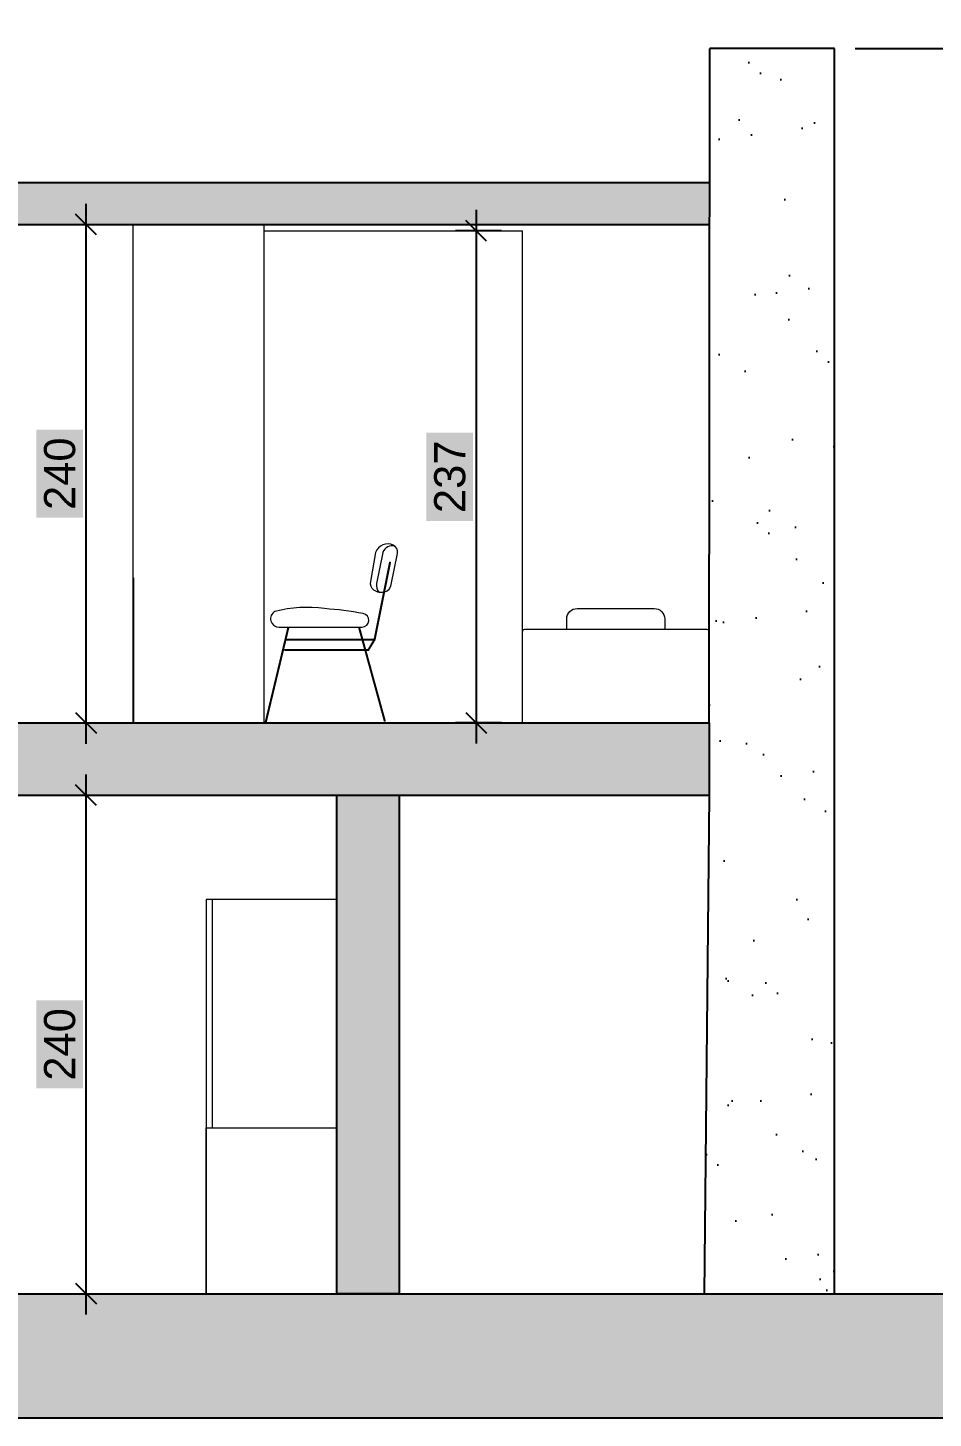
# Model space of a CAD drawing. Header units: inches. Extents: x 4350 to 28384, y -6772 to 993.
# Drawn here: x 22318 to 22754, y -1697 to -1027 of the extents above; entities that cross this region are included whole.
import ezdxf

# ---------------------------------------------------------------- set-up
doc = ezdxf.new("R2010")
doc.units = ezdxf.units.IN
doc.header["$MEASUREMENT"] = 0
for name, color, linetype, lineweight in [('ARREDAMENTO', 2, 'Continuous', 18), ('INFISSI', 4, 'Continuous', 18), ('QUOTE', 3, 'Continuous', 9)]:
    doc.layers.add(name, color=color, linetype=linetype, lineweight=lineweight)
doc.layers.add('ARREDI_attrezzature', color=7, linetype='Continuous')
doc.styles.get("Standard").update_dxf_attribs({"font": 'arial.ttf'})
doc.dimstyles.new('ook', dxfattribs={"dimtxt": 15, "dimasz": 10, "dimexe": 10, "dimexo": 10, "dimgap": 5, "dimtad": 1, "dimtoh": 1, "dimdec": 0, "dimzin": 0, "dimdsep": 46, "dimtxsty": 'Standard', "dimblk": 'OBLIQUE', "dimcen": 0.09, "dimdle": 10, "dimadec": 0, "dimazin": 0, "dimtfac": 1, "dimtdec": 0, "dimtofl": 0, "dimtmove": 0, "dimatfit": 3, "dimldrblk": 'OBLIQUE', "dimfxl": 1, "dimtfill": 2, "dimtfillclr": 1, "dimtolj": 1, "dimtzin": 0, "dimarcsym": 0})

# ---------------------------------------------------------------- blocks, each defined once
blk = doc.blocks.new('_Oblique')
at = {"color": 0, "linetype": 'ByBlock', "lineweight": -2}
blk.add_line((-0.5, -0.5), (0.5, 0.5), dxfattribs=at)
blk = doc.blocks.new('*D125')
at = {"layer": 'Defpoints', "color": 0, "transparency": 16777216}
for p in [(22706.44, -1036.58), (22706.44, -1636.58), (22822.52, -1636.58)]:
    blk.add_point(p, dxfattribs=at)
at = {"layer": 'QUOTE', "color": 0, "lineweight": -2, "transparency": 16777216}
for p, q in [((22822.52, -1026.58), (22822.52, -1646.58)), ((22716.44, -1036.58), (22832.52, -1036.58)), ((22716.44, -1636.58), (22832.52, -1636.58))]:
    blk.add_line(p, q, dxfattribs=at)
at = {"layer": 'QUOTE', "color": 0, "lineweight": -2, "transparency": 16777216, "xscale": 10, "yscale": 10, "zscale": 10}
for p, rotation in [((22822.52, -1036.58), 90), ((22822.52, -1636.58), 270)]:
    blk.add_blockref('_Oblique', p, dxfattribs=dict(at, rotation=rotation))
at = {"layer": 'QUOTE', "color": 0, "transparency": 16777216, "insert": (22809.92, -1336.58), "char_height": 15, "attachment_point": 5, "rotation": 90, "bg_fill": 1, "box_fill_scale": 1.25, "bg_fill_color": 1, "bg_fill_transparency": 0}
blk.add_mtext('\\A1;600', dxfattribs=at)
blk = doc.blocks.new('sedia1')
at = {"layer": 'ARREDAMENTO'}
for points, format in [([(14282.32, 12522.26, -0.278613), (14279.32, 12525.76), (14276.32, 12540.76, -0.343108), (14278.32, 12544.76, -0.444602), (14286.82, 12541.26), (14289.32, 12527.26, -0.274326), (14287.82, 12523.26, -0.225561), (14282.32, 12522.26)], "xyb"), ([(14277.45, 12544.17, -0.416817), (14283.32, 12541.26), (14286.32, 12526.26, -0.232923), (14285.23, 12522.15, 5.5686)], "xyb"), ([(14330.32, 12505.26), (14293.32, 12505.26, -0.926031), (14292.82, 12511.76, -0.027822), (14311.42, 12514.18, -0.100592), (14335.32, 12512.76, -0.796756), (14333.32, 12505.26), (14330.32, 12505.26)], "xyb"), ([(14326.51, 12499.42, 1, 1, 0), (14326.51, 12499.42, 0, 0, 0)], "xyseb")]:
    blk.add_lwpolyline(points, format=format, dxfattribs=at)
at = {"layer": 'ARREDAMENTO', "const_width": 1}
for points in [[(14279.82, 12536.76), (14287.32, 12499.26), (14329.82, 12499.26)], [(14282.32, 12459.76), (14294.82, 12505.26)], [(14339.82, 12459.26), (14328.82, 12505.26)], [(14330.82, 12494.26), (14290.32, 12494.26), (14287.32, 12499.26)]]:
    blk.add_lwpolyline(points, dxfattribs=at)
blk = doc.blocks.new('*D121')
at = {"layer": 'Defpoints', "color": 0, "ltscale": 0.1, "transparency": 16777216}
for p in [(22345.73, -1121.37), (22345.73, -1361.54), (22345.73, -1361.54)]:
    blk.add_point(p, dxfattribs=at)
at = {"layer": 'QUOTE', "color": 0, "lineweight": -2, "ltscale": 0.1, "transparency": 16777216}
blk.add_line((22345.73, -1111.37), (22345.73, -1371.54), dxfattribs=at)
at = {"layer": 'QUOTE', "color": 0, "lineweight": -2, "ltscale": 0.1, "transparency": 16777216, "xscale": 10, "yscale": 10, "zscale": 10}
for p, rotation in [((22345.73, -1121.37), 90), ((22345.73, -1361.54), 270)]:
    blk.add_blockref('_Oblique', p, dxfattribs=dict(at, rotation=rotation))
at = {"layer": 'QUOTE', "color": 0, "ltscale": 0.1, "transparency": 16777216, "insert": (22333.12, -1241.46), "char_height": 15, "attachment_point": 5, "rotation": 90, "bg_fill": 1, "box_fill_scale": 1.25, "bg_fill_color": 1, "bg_fill_transparency": 0}
blk.add_mtext('\\A1;240', dxfattribs=at)
blk = doc.blocks.new('*D122')
at = {"layer": 'Defpoints', "color": 0, "ltscale": 0.1, "transparency": 16777216}
for p in [(22345.73, -1396.37), (22345.73, -1636.54), (22345.73, -1636.54)]:
    blk.add_point(p, dxfattribs=at)
at = {"layer": 'QUOTE', "color": 0, "lineweight": -2, "ltscale": 0.1, "transparency": 16777216}
blk.add_line((22345.73, -1386.37), (22345.73, -1646.54), dxfattribs=at)
at = {"layer": 'QUOTE', "color": 0, "lineweight": -2, "ltscale": 0.1, "transparency": 16777216, "xscale": 10, "yscale": 10, "zscale": 10}
for p, rotation in [((22345.73, -1396.37), 90), ((22345.73, -1636.54), 270)]:
    blk.add_blockref('_Oblique', p, dxfattribs=dict(at, rotation=rotation))
at = {"layer": 'QUOTE', "color": 0, "ltscale": 0.1, "transparency": 16777216, "insert": (22333.12, -1516.46), "char_height": 15, "attachment_point": 5, "rotation": 90, "bg_fill": 1, "box_fill_scale": 1.25, "bg_fill_color": 1, "bg_fill_transparency": 0}
blk.add_mtext('\\A1;240', dxfattribs=at)
blk = doc.blocks.new('*D137')
at = {"layer": 'Defpoints', "color": 0, "ltscale": 0.1, "transparency": 16777216}
for p in [(22556.02, -1124.37), (22533.73, -1361.53), (22556.03, -1361.53)]:
    blk.add_point(p, dxfattribs=at)
at = {"layer": 'QUOTE', "color": 0, "lineweight": -2, "ltscale": 0.1, "transparency": 16777216}
for p, q in [((22533.73, -1114.37), (22533.73, -1371.53)), ((22546.02, -1124.37), (22523.73, -1124.37)), ((22546.03, -1361.53), (22523.73, -1361.53))]:
    blk.add_line(p, q, dxfattribs=at)
at = {"layer": 'QUOTE', "color": 0, "lineweight": -2, "ltscale": 0.1, "transparency": 16777216, "xscale": 10, "yscale": 10, "zscale": 10}
for p, rotation in [((22533.73, -1124.37), 90), ((22533.73, -1361.53), 270)]:
    blk.add_blockref('_Oblique', p, dxfattribs=dict(at, rotation=rotation))
at = {"layer": 'QUOTE', "color": 0, "ltscale": 0.1, "transparency": 16777216, "insert": (22521.12, -1242.95), "char_height": 15, "attachment_point": 5, "rotation": 90, "bg_fill": 1, "box_fill_scale": 1.25, "bg_fill_color": 1, "bg_fill_transparency": 0}
blk.add_mtext('\\A1;237', dxfattribs=at)

msp = doc.modelspace()

# ---------------------------------------------------------------- hatches: boundary and pattern name
at = {"layer": 'ARREDI_attrezzature'}
h = msp.add_hatch(dxfattribs=at)
h.set_pattern_fill('AR-SAND', color=256, scale=30)
h.set_pattern_definition([(37.5, (1258.81, -245.87), (-1.8898, 57.80471), [0, -45.6, 0, -51, 0, -48.75]), (7.5, (1258.81, -245.87), (53.0933, 84.66438), [0, -24.6, 0, -41.1, 0, -15.75]), (327.5, (1221.91, -245.87), (93.42426, 0.16977), [0, -15, 0, -54, 0, -70.5]), (317.5, (1221.91, -245.87), (90.1838, 26.33027), [0, -7.5, 0, -35.4, 0, -40.5])])
h.paths.add_polyline_path([(22646.02, -1361.58), (22646.02, -1396.58), (22646.02, -1397.3), (22706.44, -1397.3), (22706.44, -1036.58), (22646.44, -1036.58)])
h.paths.add_polyline_path([(22706.44, -1397.3), (22646.02, -1397.3), (22643.62, -1636.58), (22706.44, -1636.58)])
h = msp.add_hatch(color=9, dxfattribs=at)
h.dxf.hatch_style = 1
h.paths.add_polyline_path([(22646.02, -1101.27), (21408.11, -1101.27), (21408.11, -1121.37), (22646.02, -1121.37)])
h = msp.add_hatch(color=9, dxfattribs=at)
h.dxf.hatch_style = 1
h.paths.add_polyline_path([(22358.48, -1101.31), (22358.48, -1121.37), (22368.48, -1121.37), (22368.48, -1101.31)])
h = msp.add_hatch(color=9, dxfattribs=at)
h.dxf.hatch_style = 1
h.paths.add_polyline_path([(21779.84, -1361.58), (21779.84, -1396.58), (22646.02, -1396.58), (22646.02, -1361.58)])
h.paths.add_polyline_path([(21408.2, -1361.58), (21408.2, -1396.58), (21779.84, -1396.58), (21779.84, -1361.58)])
at = {"layer": 'ARREDI_attrezzature', "ltscale": 0.1}
h = msp.add_hatch(color=9, dxfattribs=at)
h.dxf.hatch_style = 1
h.paths.add_polyline_path([(22466.59, -1636.58), (22496.59, -1636.58), (22496.59, -1396.58), (22466.59, -1396.58)])
at = {"layer": 'ARREDI_attrezzature'}
h = msp.add_hatch(color=256, dxfattribs=at)
h.dxf.hatch_style = 1
h.paths.add_polyline_path([(23244.73, -1636.58), (22496.59, -1636.58), (22496.59, -1636.58), (22466.59, -1636.58), (21799.64, -1636.58), (21799.64, -1636.58), (21790.04, -1636.58), (21112.23, -1636.58), (21112.23, -1696.58), (23244.73, -1696.58)])

# ---------------------------------------------------------------- linework, layer by layer
at = {"layer": 'ARREDAMENTO'}
for p, q in [((22368.48, -1361.54), (22368.48, -1121.37)), ((22406.59, -1446.58), (22403.59, -1446.58)), ((22403.59, -1446.58), (22403.59, -1636.58)), ((22466.59, -1446.58), (22406.59, -1446.58)), ((22406.59, -1446.58), (22406.59, -1556.58)), ((22403.59, -1636.58), (22403.59, -1556.58)), ((22403.59, -1556.58), (22466.59, -1556.58))]:
    msp.add_line(p, q, dxfattribs=at)
at = {"layer": 'ARREDAMENTO', "ltscale": 0.1}
msp.add_line((22431.48, -1121.37), (22431.48, -1361.58), dxfattribs=at)
at = {"layer": 'ARREDAMENTO', "ltscale": 30}
for p, q in [((22556.02, -1361.53), (22556.02, -1317.53)), ((22645.02, -1316.53), (22557.02, -1316.53))]:
    msp.add_line(p, q, dxfattribs=at)
msp.add_lwpolyline([(22624.62, -1316.53), (22577.42, -1316.53), (22577.42, -1311.42, -0.414214), (22582.42, -1306.42), (22619.62, -1306.42, -0.414214), (22624.62, -1311.42)], format="xyb", close=True, dxfattribs=at)
at = {"layer": 'ARREDAMENTO', "ltscale": 0.1}
msp.add_arc((22557.02, -1317.53), 1, 90, 180, dxfattribs=at)
at = {"layer": 'ARREDAMENTO'}
msp.add_arc((22645.02, -1317.53), 1, 0, 90, dxfattribs=at)
at = {"layer": 'ARREDI_attrezzature', "ltscale": 0.1}
for p, q in [((22646.02, -1361.58), (22646.44, -1036.58)), ((22646.02, -1396.58), (22643.62, -1636.58))]:
    msp.add_line(p, q, dxfattribs=at)
at = {"layer": 'ARREDI_attrezzature'}
for p, q in [((22706.44, -1036.58), (22646.44, -1036.58)), ((22706.44, -1636.58), (22706.44, -1036.58)), ((22368.48, -1291.59), (22368.48, -1361.54)), ((22466.59, -1636.58), (22466.59, -1446.58)), ((22496.59, -1636.58), (22466.59, -1636.58))]:
    msp.add_line(p, q, dxfattribs=at)
at = {"layer": 'ARREDI_attrezzature', "color": 9}
for p, q in [((22646.02, -1101.27), (21408.2, -1101.27)), ((21417.71, -1121.37), (22646.02, -1121.37)), ((21408.2, -1361.58), (22646.02, -1361.52)), ((22466.59, -1636.58), (22466.59, -1396.58)), ((22496.59, -1396.58), (22496.59, -1636.58))]:
    msp.add_line(p, q, dxfattribs=at)
at = {"layer": 'ARREDI_attrezzature', "color": 0}
msp.add_line((21124.61, -1636.58), (22643.62, -1636.58), dxfattribs=at)
at = {"layer": 'ARREDI_attrezzature', "color": 9}
msp.add_lwpolyline([(22646.02, -1396.58), (21408.2, -1396.58), (21408.2, -1361.58), (22646.02, -1361.58)], close=True, dxfattribs=at)
at = {"layer": 'ARREDI_attrezzature'}
msp.add_lwpolyline([(21112.23, -1636.58), (23244.73, -1636.58), (23244.73, -1696.58), (21112.23, -1696.58)], close=True, dxfattribs=at)
at = {"layer": 'INFISSI'}
for p in [(22431.48, -1124.37), (22556.02, -1317.53)]:
    msp.add_line(p, (22556.02, -1124.37), dxfattribs=at)

# ---------------------------------------------------------------- block references
at = {"layer": 'ARREDAMENTO', "xscale": -1}
msp.add_blockref('sedia1', (36772.12, -13820.64), dxfattribs=at)

# ---------------------------------------------------------------- dimensions: what is measured, and where the dimension line sits
at = {"layer": 'QUOTE'}
dim = msp.add_linear_dim(base=(22822.52, -1636.58), p1=(22706.44, -1036.58), p2=(22706.44, -1636.58), angle=90, dimstyle='ook', dxfattribs=at)
dim.commit()
dim.dimension.update_dxf_attribs({"geometry": '*D125', "text_midpoint": (22809.92, -1336.58)})
at = {"layer": 'QUOTE', "ltscale": 0.1}
for base, p1, p2, picture, middle in [((22345.73, -1361.54), (22345.73, -1121.37), (22345.73, -1361.54), '*D121', (22333.12, -1241.46)), ((22533.73, -1361.53), (22556.02, -1124.37), (22556.03, -1361.53), '*D137', (22521.12, -1242.95)), ((22345.73, -1636.54), (22345.73, -1396.37), (22345.73, -1636.54), '*D122', (22333.12, -1516.46))]:
    dim = msp.add_linear_dim(base=base, p1=p1, p2=p2, angle=90, dimstyle='ook', dxfattribs=at)
    dim.commit()
    dim.dimension.update_dxf_attribs({"geometry": picture, "text_midpoint": middle})

doc.saveas('drawing.dxf')
